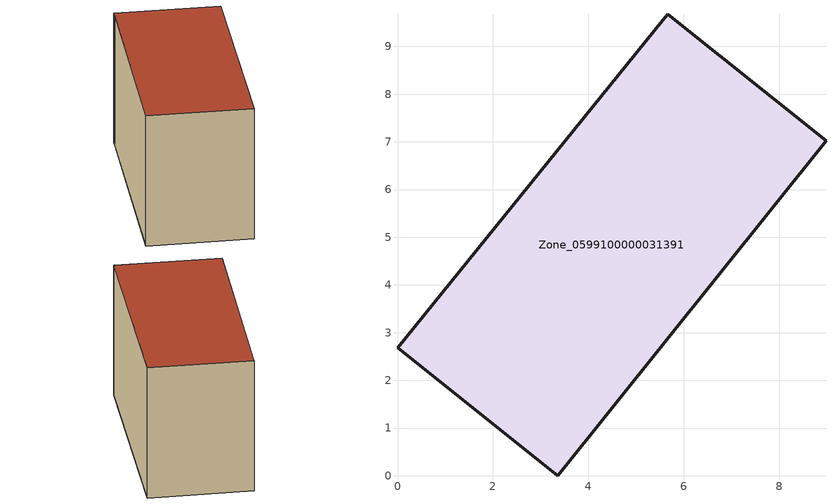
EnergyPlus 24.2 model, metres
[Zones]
Zone_0599100000031391
 floor ground (C_G): 5.66,9.67 8.98,7.02 3.36,0 0,2.68 5.56,9.55 z0.47
 wall outside (C_F): 3.36,0 8.98,7.02 5.66,9.67 5.56,9.55 0,2.68 3.36,0 z0.47:6.21
 roof outside (C_R): 8.98,7.02 5.66,9.67 5.56,9.55 0,2.68 3.36,0 z6.21
[BUILDING]
Pand.0599100000031391: North Axis=0; Terrain=City; Loads Convergence Tolerance Value=0.04; Temperature Convergence Tolerance Value=0.4; Solar Distribution=FullExterior; Maximum Number of Warmup Days=25; Minimum Number of Warmup Days=1
[Site:Location]
Rotterdam.The.Hague.AP_ZH_NLD Design_Conditions: Latitude=51.96; Longitude=4.45; Time Zone=1; Elevation=-4.5
[SITE:GROUNDTEMPERATURE:BUILDINGSURFACE]
18, 18, 18, 18, 18, 18, 18, 18, 18, 18, 18, 18
[MATERIAL] Thermal Absorptance=0.9; Solar Absorptance=0.7; Visible Absorptance=0.7
Name | Roughness | Thickness | Conductivity | Density | Specific Heat
G.TI.1946-1964 | MediumSmooth | 0.15 | 1 | 540 | 1210
F.TI.1946-1964 | Rough | 0.3 | 0.857143 | 1920 | 840
R.TI.1946-1964 | MediumRough | 0.2 | 0.277778 | 1500 | 1000
[CONSTRUCTION]
C_G: G.TI.1946-1964
C_F: F.TI.1946-1964
C_R: R.TI.1946-1964
[ZONE]
Zone_0599100000031391: Type=1; Multiplier=1; Ceiling Height=Autocalculate; Volume=Autocalculate; Floor Area=autocalculate; Part of Total Floor Area=Yes
[ZONEINFILTRATION:DESIGNFLOWRATE]
Infil_Zone_0599100000031391: Zone or ZoneList or Space or SpaceList=Zone_0599100000031391; Schedule=AlwaysOn; Design Flow Rate Calculation Method=Flow/Area; Flow Rate per Floor Area=0.003; Constant Term Coefficient=1; Temperature Term Coefficient=0; Velocity Term Coefficient=0; Velocity Squared Term Coefficient=0
[HVACTEMPLATE:ZONE:IDEALLOADSAIRSYSTEM]
Zone_0599100000031391: Maximum Heating Supply Air Temperature=50; Minimum Cooling Supply Air Temperature=13; Maximum Heating Supply Air Humidity Ratio=0.0156; Minimum Cooling Supply Air Humidity Ratio=0.0077; Heating Limit=NoLimit; Cooling Limit=NoLimit; Dehumidification Control Type=ConstantSensibleHeatRatio; Cooling Sensible Heat Ratio=0.7; Dehumidification Setpoint=60; Humidification Control Type=None; Humidification Setpoint=30; Outdoor Air Method=None; Outdoor Air Flow Rate per Person=0.00944; Outdoor Air Flow Rate per Zone Floor Area=0; Outdoor Air Flow Rate per Zone=0; Demand Controlled Ventilation Type=None; Outdoor Air Economizer Type=NoEconomizer; Heat Recovery Type=None; Sensible Heat Recovery Effectiveness=0.7; Latent Heat Recovery Effectiveness=0.65
[ZONECONTROL:THERMOSTAT]
ThermostatControl_Zone_0599100000031391: Zone or ZoneList=Zone_0599100000031391; Control Type Schedule=DualSetpointControlType; Control 1=Thermostat_Zone_0599100000031391; Temperature Difference Between Cutout And Setpoint=0
[THERMOSTATSETPOINT:DUALSETPOINT]
Thermostat_Zone_0599100000031391: Heating Setpoint Temperature Schedule=HeatingSetpoint_Zone_0599100000031391; Cooling Setpoint Temperature Schedule=CoolingSetpoint_Zone_0599100000031391
[SCHEDULE:COMPACT]
HeatingSetpoint_Zone_0599100000031391: Through: 12/31, For: AllDays, Until: 24:00, 21
CoolingSetpoint_Zone_0599100000031391: Through: 12/31, For: AllDays, Until: 24:00, 24
DualSetpointControlType: Through: 12/31, For: AllDays, Until: 24:00, 4
AlwaysOn: Through: 12/31, For: AllDays, Until: 24:00, 1
